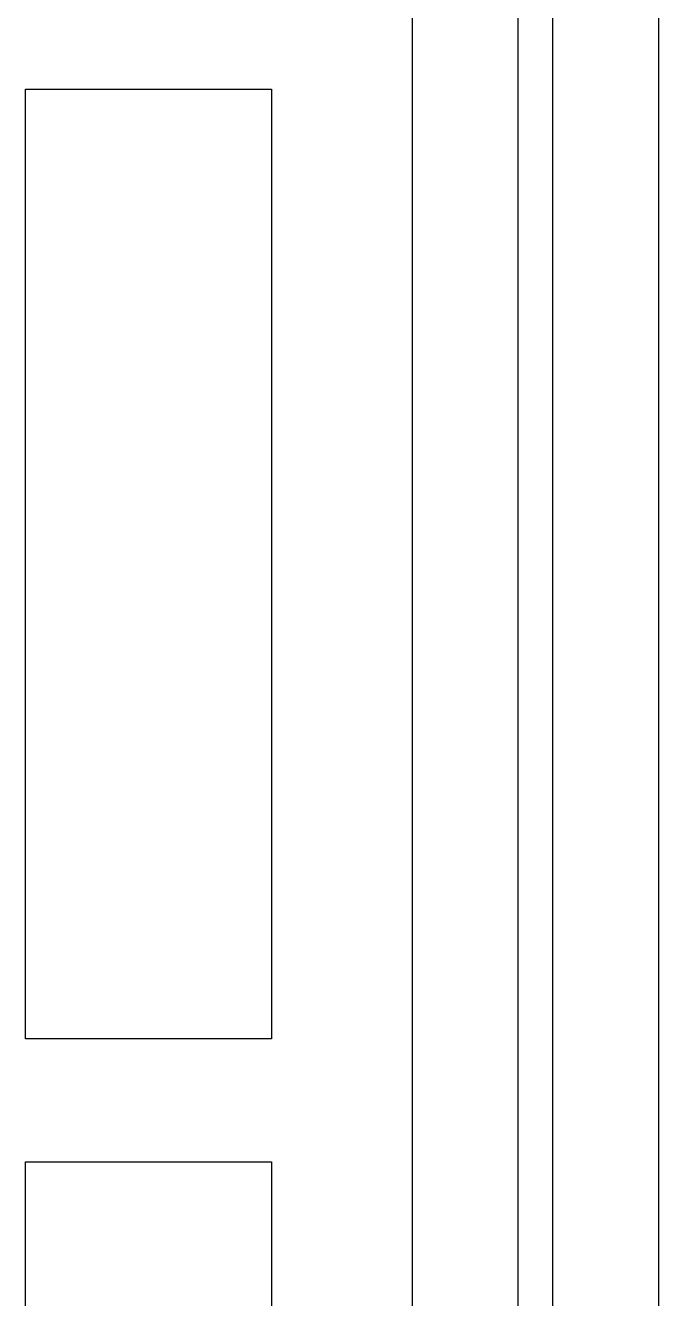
# Model space of a CAD drawing. Extents: x -25 to 122, y -49 to 104.
# Drawn here: x 93.75 to 102.92, y 9.1 to 27.54 of the extents above; entities that cross this region are included whole.
import ezdxf

# ---------------------------------------------------------------- set-up
doc = ezdxf.new("R2010")
doc.units = 0

msp = doc.modelspace()

# ---------------------------------------------------------------- linework, layer by layer
for p, q in [((102.919, 66.235), (102.919, -11.209)), ((101.39, -9.6805), (101.39, 64.7065)), ((100.881, 64.197), (100.881, -9.17099)), ((99.3525, -7.64249), (99.3525, 62.6685)), ((93.748, 12.8649), (93.748, 26.6214)), ((93.748, 26.6214), (97.3145, 26.6214)), ((97.3145, 26.6214), (97.3145, 12.8649)), ((97.3145, 12.8649), (93.748, 12.8649)), ((93.748, 0), (93.748, 11.0816)), ((93.748, 11.0816), (97.3145, 11.0816)), ((97.3145, 11.0816), (97.3145, -3.5665))]:
    msp.add_line(p, q)

doc.saveas('drawing.dxf')
